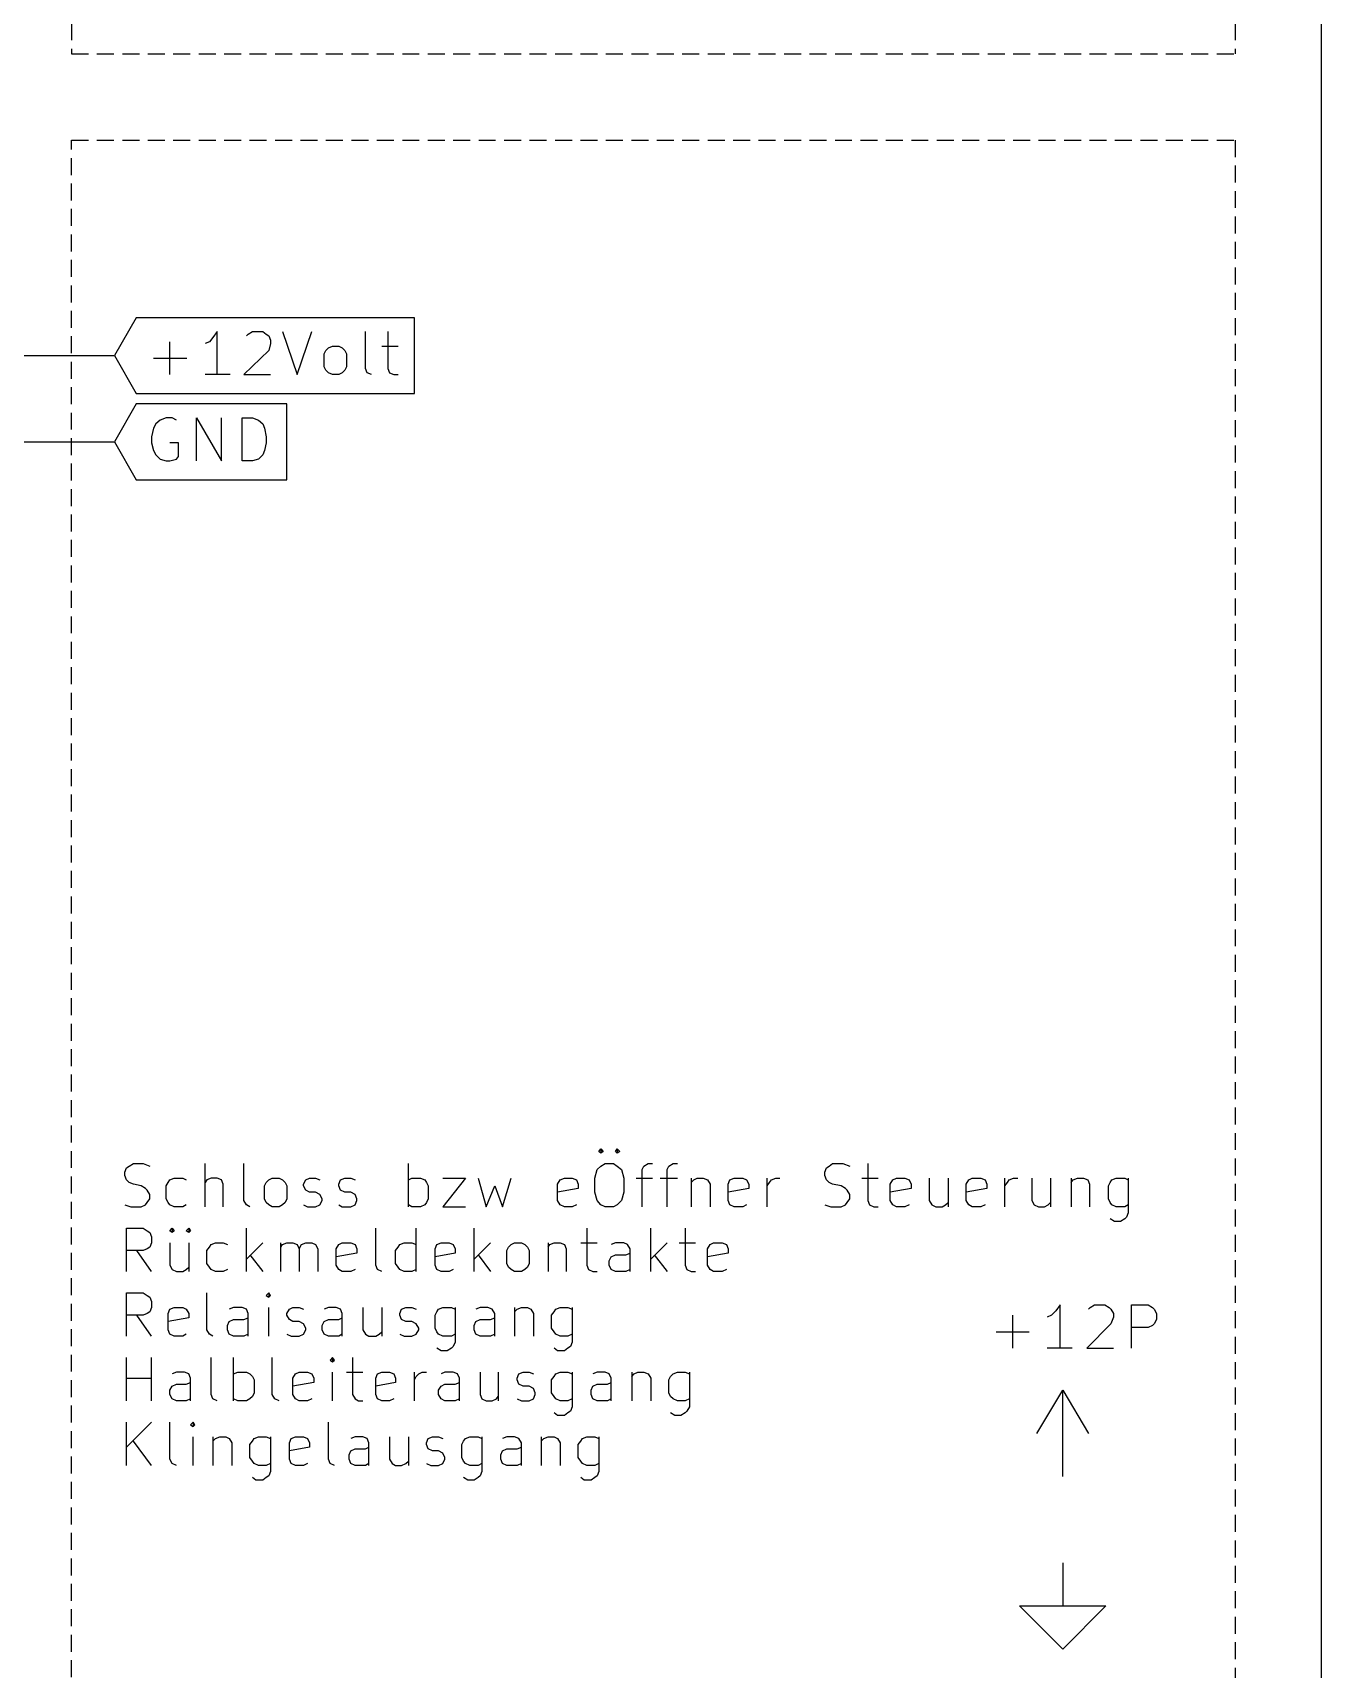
# Model space of a CAD drawing. Extents: x 10 to 287, y -200 to -10.
# Drawn here: x 54.74 to 92.71, y -153 to -104.79 of the extents above; entities that cross this region are included whole.
import ezdxf

# ---------------------------------------------------------------- set-up
doc = ezdxf.new("R2010")
doc.units = 0
doc.header["$MEASUREMENT"] = 0
doc.linetypes.add('DASHED', pattern=[0.75, 0.5, -0.25])
for name, color, linetype in [('BLUE3', 171, 'CONTINUOUS'), ('CYAN2', 4, 'CONTINUOUS'), ('GREEN2', 3, 'CONTINUOUS'), ('RED2', 1, 'CONTINUOUS')]:
    doc.layers.add(name, color=color, linetype=linetype)

msp = doc.modelspace()

# ---------------------------------------------------------------- linework, layer by layer
at = {"layer": 'BLUE3', "linetype": 'CONTINUOUS'}
for p, q in [((92.71, -25.4), (92.71, -193.04)), ((71.4248, -137.744), (71.4756, -137.668)), ((71.4756, -137.795), (71.4248, -137.744)), ((71.4756, -137.668), (71.5518, -137.744)), ((71.4756, -137.668), (71.4756, -137.795)), ((71.5518, -137.744), (71.4756, -137.795)), ((71.9074, -137.744), (71.9582, -137.668)), ((71.9582, -137.795), (71.9074, -137.744)), ((71.9582, -137.668), (72.0344, -137.744)), ((71.9582, -137.668), (71.9582, -137.795)), ((72.0344, -137.744), (71.9582, -137.795)), ((57.4548, -138.354), (57.5056, -138.227)), ((57.4548, -138.455), (57.4548, -138.354)), ((57.5056, -138.227), (57.5818, -138.176)), ((57.5818, -138.176), (57.7088, -138.1)), ((57.7088, -138.1), (57.9882, -138.1)), ((57.9882, -138.1), (58.1914, -138.176)), ((59.817, -139.37), (59.817, -138.1)), ((60.96, -139.192), (60.96, -138.1)), ((65.8114, -139.37), (65.8114, -138.1)), ((71.2978, -138.532), (71.374, -138.278)), ((71.374, -138.278), (71.4756, -138.176)), ((71.4756, -138.176), (71.6026, -138.1)), ((71.6026, -138.1), (71.8566, -138.1)), ((71.8566, -138.1), (71.9582, -138.176)), ((71.9582, -138.176), (72.0852, -138.278)), ((72.0852, -138.278), (72.1614, -138.532)), ((72.6948, -138.278), (72.7456, -138.176)), ((72.6948, -139.37), (72.6948, -138.278)), ((72.7456, -138.176), (72.8726, -138.1)), ((72.8726, -138.1), (72.9996, -138.1)), ((73.4314, -138.278), (73.4822, -138.176)), ((73.4314, -139.37), (73.4314, -138.278)), ((73.4822, -138.176), (73.6092, -138.1)), ((73.6092, -138.1), (73.7362, -138.1)), ((78.0796, -138.354), (78.1304, -138.227)), ((78.0796, -138.455), (78.0796, -138.354)), ((78.1304, -138.227), (78.2066, -138.176)), ((78.2066, -138.176), (78.3082, -138.1)), ((78.3082, -138.1), (78.613, -138.1)), ((78.613, -138.1), (78.8162, -138.176)), ((79.3496, -138.1), (79.3496, -139.192)), ((57.5056, -138.582), (57.4548, -138.455)), ((57.5818, -138.659), (57.5056, -138.582)), ((57.7088, -138.709), (57.5818, -138.659)), ((57.9374, -138.76), (57.7088, -138.709)), ((58.0644, -138.836), (57.9374, -138.76)), ((58.1152, -138.887), (58.0644, -138.836)), ((58.674, -138.76), (58.7248, -138.659)), ((58.674, -139.141), (58.674, -138.76)), ((58.7248, -138.659), (58.7756, -138.582)), ((58.7756, -138.582), (58.9026, -138.532)), ((58.9026, -138.532), (59.1566, -138.532)), ((59.1566, -138.532), (59.2582, -138.582)), ((59.8678, -138.582), (59.817, -138.659)), ((59.9948, -138.532), (59.8678, -138.582)), ((60.1726, -138.532), (59.9948, -138.532)), ((60.2996, -138.582), (60.1726, -138.532)), ((60.3504, -138.709), (60.2996, -138.582)), ((60.3504, -139.37), (60.3504, -138.709)), ((61.5696, -138.76), (61.6204, -138.659)), ((61.5696, -139.141), (61.5696, -138.76)), ((61.6204, -138.659), (61.6966, -138.582)), ((61.6966, -138.582), (61.7982, -138.532)), ((61.7982, -138.532), (62.0014, -138.532)), ((62.0014, -138.532), (62.103, -138.582)), ((62.103, -138.582), (62.1792, -138.659)), ((62.1792, -138.659), (62.23, -138.76)), ((62.23, -138.76), (62.23, -139.141)), ((62.7126, -138.709), (62.7888, -138.582)), ((62.7126, -138.76), (62.7126, -138.709)), ((62.7888, -138.887), (62.7126, -138.76)), ((62.7888, -138.582), (62.8904, -138.532)), ((62.8904, -138.532), (63.0682, -138.532)), ((63.0682, -138.532), (63.1952, -138.582)), ((63.754, -138.709), (63.8048, -138.582)), ((63.754, -138.76), (63.754, -138.709)), ((63.8048, -138.887), (63.754, -138.76)), ((63.8048, -138.582), (63.9318, -138.532)), ((63.9318, -138.532), (64.1096, -138.532)), ((64.1096, -138.532), (64.2366, -138.582)), ((65.8114, -138.582), (65.913, -138.532)), ((65.913, -138.532), (66.167, -138.532)), ((66.167, -138.532), (66.294, -138.582)), ((66.294, -138.582), (66.3448, -138.659)), ((66.3448, -138.659), (66.3956, -138.76)), ((66.3956, -138.76), (66.3956, -139.141)), ((66.8274, -138.532), (67.4878, -138.532)), ((67.4878, -138.532), (66.8274, -139.37)), ((67.8688, -138.532), (68.0974, -139.37)), ((68.0974, -139.37), (68.3514, -138.76)), ((68.3514, -138.76), (68.58, -139.37)), ((68.58, -139.37), (68.834, -138.532)), ((70.2056, -138.709), (70.2818, -138.582)), ((70.2056, -139.192), (70.2056, -138.709)), ((70.8152, -138.836), (70.2056, -138.938)), ((70.2818, -138.582), (70.4088, -138.532)), ((70.4088, -138.532), (70.6374, -138.532)), ((70.6374, -138.532), (70.7644, -138.582)), ((70.7644, -138.582), (70.8152, -138.709)), ((70.8152, -138.709), (70.8152, -138.836)), ((71.2978, -138.938), (71.2978, -138.532)), ((72.1614, -138.532), (72.1614, -138.938)), ((72.517, -138.532), (72.9996, -138.532)), ((73.2282, -138.532), (73.7362, -138.532)), ((74.1426, -138.532), (74.1426, -139.37)), ((74.1426, -138.659), (74.2188, -138.582)), ((74.2188, -138.582), (74.3204, -138.532)), ((74.3204, -138.532), (74.4982, -138.532)), ((74.4982, -138.532), (74.6252, -138.582)), ((74.6252, -138.582), (74.7014, -138.709)), ((74.7014, -138.709), (74.7014, -139.37)), ((75.2348, -138.709), (75.2856, -138.582)), ((75.2348, -139.192), (75.2348, -138.709)), ((75.8444, -138.836), (75.2348, -138.938)), ((75.2856, -138.582), (75.4126, -138.532)), ((75.4126, -138.532), (75.6666, -138.532)), ((75.6666, -138.532), (75.7682, -138.582)), ((75.7682, -138.582), (75.8444, -138.709)), ((75.8444, -138.709), (75.8444, -138.836)), ((76.3778, -139.37), (76.3778, -138.532)), ((76.3778, -138.76), (76.454, -138.659)), ((76.454, -138.659), (76.5048, -138.582)), ((76.5048, -138.582), (76.6318, -138.532)), ((76.6318, -138.532), (76.7588, -138.532)), ((78.1304, -138.582), (78.0796, -138.455)), ((78.2066, -138.659), (78.1304, -138.582)), ((78.3082, -138.709), (78.2066, -138.659)), ((78.5622, -138.76), (78.3082, -138.709)), ((78.6892, -138.836), (78.5622, -138.76)), ((78.74, -138.887), (78.6892, -138.836)), ((79.1718, -138.532), (79.6544, -138.532)), ((80.01, -138.709), (80.0862, -138.582)), ((80.01, -139.192), (80.01, -138.709)), ((80.6196, -138.836), (80.01, -138.938)), ((80.0862, -138.582), (80.1878, -138.532)), ((80.1878, -138.532), (80.4418, -138.532)), ((80.4418, -138.532), (80.5688, -138.582)), ((80.5688, -138.582), (80.6196, -138.709)), ((80.6196, -138.709), (80.6196, -138.836)), ((81.153, -138.532), (81.153, -139.192)), ((81.7118, -138.532), (81.7118, -139.37)), ((82.2452, -138.709), (82.3214, -138.582)), ((82.2452, -139.192), (82.2452, -138.709)), ((82.8548, -138.836), (82.2452, -138.938)), ((82.3214, -138.582), (82.423, -138.532)), ((82.423, -138.532), (82.677, -138.532)), ((82.677, -138.532), (82.804, -138.582)), ((82.804, -138.582), (82.8548, -138.709)), ((82.8548, -138.709), (82.8548, -138.836)), ((83.3882, -139.37), (83.3882, -138.532)), ((83.3882, -138.76), (83.4644, -138.659)), ((83.4644, -138.659), (83.5152, -138.582)), ((83.5152, -138.582), (83.6422, -138.532)), ((83.6422, -138.532), (83.7692, -138.532)), ((84.1756, -138.532), (84.1756, -139.192)), ((84.7344, -138.532), (84.7344, -139.37)), ((85.344, -138.532), (85.344, -139.37)), ((85.344, -138.659), (85.3948, -138.582)), ((85.3948, -138.582), (85.5218, -138.532)), ((85.5218, -138.532), (85.6996, -138.532)), ((85.6996, -138.532), (85.8266, -138.582)), ((85.8266, -138.582), (85.8774, -138.709)), ((85.8774, -138.709), (85.8774, -139.37)), ((86.4362, -138.76), (86.487, -138.659)), ((86.4362, -139.141), (86.4362, -138.76)), ((86.487, -138.659), (86.5378, -138.582)), ((86.5378, -138.582), (86.6648, -138.532)), ((86.6648, -138.532), (86.9188, -138.532)), ((86.9188, -138.532), (87.0204, -138.582)), ((87.0204, -138.532), (87.0204, -139.548)), ((57.4548, -139.319), (57.6326, -139.37)), ((57.9374, -139.37), (58.0644, -139.319)), ((58.0644, -139.319), (58.1152, -139.243)), ((58.1914, -139.014), (58.1152, -138.887)), ((58.1152, -139.243), (58.1914, -139.141)), ((58.1914, -139.141), (58.1914, -139.014)), ((58.7248, -139.243), (58.674, -139.141)), ((58.7756, -139.319), (58.7248, -139.243)), ((58.9026, -139.37), (58.7756, -139.319)), ((59.2582, -139.319), (59.1566, -139.37)), ((61.0362, -139.319), (60.96, -139.192)), ((61.1378, -139.37), (61.0362, -139.319)), ((61.6204, -139.243), (61.5696, -139.141)), ((61.6966, -139.319), (61.6204, -139.243)), ((61.7982, -139.37), (61.6966, -139.319)), ((62.103, -139.319), (62.0014, -139.37)), ((62.1792, -139.243), (62.103, -139.319)), ((62.23, -139.141), (62.1792, -139.243)), ((62.7126, -139.319), (62.8396, -139.37)), ((62.8904, -138.938), (62.7888, -138.887)), ((63.0682, -138.938), (62.8904, -138.938)), ((63.1952, -139.014), (63.0682, -138.938)), ((63.0682, -139.37), (63.1952, -139.319)), ((63.2714, -139.141), (63.1952, -139.014)), ((63.1952, -139.319), (63.2714, -139.192)), ((63.2714, -139.192), (63.2714, -139.141)), ((63.754, -139.319), (63.8556, -139.37)), ((63.9318, -138.938), (63.8048, -138.887)), ((64.1096, -138.938), (63.9318, -138.938)), ((64.2366, -139.014), (64.1096, -138.938)), ((64.1096, -139.37), (64.2366, -139.319)), ((64.2874, -139.141), (64.2366, -139.014)), ((64.2366, -139.319), (64.2874, -139.192)), ((64.2874, -139.192), (64.2874, -139.141)), ((65.913, -139.37), (65.8114, -139.319)), ((66.294, -139.319), (66.167, -139.37)), ((66.3448, -139.243), (66.294, -139.319)), ((66.3956, -139.141), (66.3448, -139.243)), ((70.2818, -139.319), (70.2056, -139.192)), ((70.4088, -139.37), (70.2818, -139.319)), ((70.7644, -139.319), (70.6374, -139.37)), ((71.374, -139.192), (71.2978, -138.938)), ((71.4756, -139.319), (71.374, -139.192)), ((71.6026, -139.37), (71.4756, -139.319)), ((71.9582, -139.319), (71.8566, -139.37)), ((72.0852, -139.192), (71.9582, -139.319)), ((72.1614, -138.938), (72.0852, -139.192)), ((75.2856, -139.319), (75.2348, -139.192)), ((75.4126, -139.37), (75.2856, -139.319)), ((75.7682, -139.319), (75.6666, -139.37)), ((78.0796, -139.319), (78.2574, -139.37)), ((78.5622, -139.37), (78.6892, -139.319)), ((78.6892, -139.319), (78.74, -139.243)), ((78.8162, -139.014), (78.74, -138.887)), ((78.74, -139.243), (78.8162, -139.141)), ((78.8162, -139.141), (78.8162, -139.014)), ((79.3496, -139.192), (79.4004, -139.319)), ((79.4004, -139.319), (79.5274, -139.37)), ((80.0862, -139.319), (80.01, -139.192)), ((80.1878, -139.37), (80.0862, -139.319)), ((80.5688, -139.319), (80.4418, -139.37)), ((81.153, -139.192), (81.2292, -139.319)), ((81.2292, -139.319), (81.3562, -139.37)), ((81.534, -139.37), (81.6356, -139.319)), ((81.6356, -139.319), (81.7118, -139.243)), ((82.3214, -139.319), (82.2452, -139.192)), ((82.423, -139.37), (82.3214, -139.319)), ((82.804, -139.319), (82.677, -139.37)), ((84.1756, -139.192), (84.2518, -139.319)), ((84.2518, -139.319), (84.3788, -139.37)), ((84.5566, -139.37), (84.6582, -139.319)), ((84.6582, -139.319), (84.7344, -139.243)), ((86.487, -139.243), (86.4362, -139.141)), ((86.5378, -139.319), (86.487, -139.243)), ((86.6648, -139.37), (86.5378, -139.319)), ((87.0204, -139.319), (86.9188, -139.37)), ((57.6326, -139.37), (57.9374, -139.37)), ((59.1566, -139.37), (58.9026, -139.37)), ((62.0014, -139.37), (61.7982, -139.37)), ((62.8396, -139.37), (63.0682, -139.37)), ((63.8556, -139.37), (64.1096, -139.37)), ((66.167, -139.37), (65.913, -139.37)), ((66.8274, -139.37), (67.4878, -139.37)), ((70.6374, -139.37), (70.4088, -139.37)), ((71.8566, -139.37), (71.6026, -139.37)), ((75.6666, -139.37), (75.4126, -139.37)), ((78.2574, -139.37), (78.5622, -139.37)), ((79.5274, -139.37), (79.6544, -139.37)), ((80.4418, -139.37), (80.1878, -139.37)), ((81.3562, -139.37), (81.534, -139.37)), ((82.677, -139.37), (82.423, -139.37)), ((84.3788, -139.37), (84.5566, -139.37)), ((86.614, -139.802), (86.487, -139.725)), ((86.7918, -139.802), (86.614, -139.802)), ((86.9188, -139.37), (86.6648, -139.37)), ((86.9188, -139.725), (86.7918, -139.802)), ((86.9696, -139.675), (86.9188, -139.725)), ((87.0204, -139.548), (86.9696, -139.675)), ((57.5056, -141.275), (57.5056, -140.005)), ((57.5056, -140.005), (57.9882, -140.005)), ((57.9882, -140.005), (58.1152, -140.081)), ((58.1152, -140.081), (58.1914, -140.132)), ((58.1914, -140.132), (58.2422, -140.259)), ((58.2422, -140.259), (58.2422, -140.437)), ((58.7756, -140.081), (58.8518, -140.005)), ((58.8518, -140.132), (58.7756, -140.081)), ((58.8518, -140.005), (58.9026, -140.081)), ((58.8518, -140.005), (58.8518, -140.132)), ((58.9026, -140.081), (58.8518, -140.132)), ((59.2582, -140.081), (59.3344, -140.005)), ((59.3344, -140.132), (59.2582, -140.081)), ((59.3344, -140.005), (59.3852, -140.081)), ((59.3344, -140.005), (59.3344, -140.132)), ((59.3852, -140.081), (59.3344, -140.132)), ((61.0362, -141.275), (61.0362, -140.005)), ((64.8462, -141.097), (64.8462, -140.005)), ((66.04, -141.275), (66.04, -140.005)), ((67.7418, -141.275), (67.7418, -140.005)), ((71.0692, -140.005), (71.0692, -141.097)), ((72.9488, -141.275), (72.9488, -140.005)), ((73.9648, -140.005), (73.9648, -141.097)), ((57.9882, -140.665), (57.5056, -140.665)), ((58.2422, -141.275), (57.8104, -140.665)), ((58.1152, -140.614), (57.9882, -140.665)), ((58.1914, -140.564), (58.1152, -140.614)), ((58.2422, -140.437), (58.1914, -140.564)), ((58.7756, -140.437), (58.7756, -141.097)), ((59.3344, -140.437), (59.3344, -141.275)), ((59.8678, -140.665), (59.944, -140.564)), ((59.8678, -141.046), (59.8678, -140.665)), ((59.944, -140.564), (59.9948, -140.487)), ((59.9948, -140.487), (60.1218, -140.437)), ((60.1218, -140.437), (60.3504, -140.437)), ((60.3504, -140.437), (60.4774, -140.487)), ((61.5188, -140.437), (61.0362, -140.919)), ((62.0522, -141.275), (62.0522, -140.437)), ((62.0522, -140.564), (62.103, -140.487)), ((62.103, -140.487), (62.23, -140.437)), ((62.23, -140.437), (62.4078, -140.437)), ((62.4078, -140.437), (62.5348, -140.487)), ((62.5348, -140.487), (62.5856, -140.614)), ((62.5856, -140.614), (62.6618, -140.487)), ((62.5856, -140.614), (62.5856, -141.275)), ((62.6618, -140.487), (62.7888, -140.437)), ((62.7888, -140.437), (62.9666, -140.437)), ((62.9666, -140.437), (63.0682, -140.487)), ((63.0682, -140.487), (63.1444, -140.614)), ((63.1444, -140.614), (63.1444, -141.275)), ((63.6778, -140.614), (63.754, -140.487)), ((63.6778, -141.097), (63.6778, -140.614)), ((64.2874, -140.741), (63.6778, -140.843)), ((63.754, -140.487), (63.8556, -140.437)), ((63.8556, -140.437), (64.1096, -140.437)), ((64.1096, -140.437), (64.2366, -140.487)), ((64.2366, -140.487), (64.2874, -140.614)), ((64.2874, -140.614), (64.2874, -140.741)), ((65.4304, -140.665), (65.5066, -140.564)), ((65.4304, -141.046), (65.4304, -140.665)), ((65.5066, -140.564), (65.5574, -140.487)), ((65.5574, -140.487), (65.6844, -140.437)), ((65.6844, -140.437), (65.913, -140.437)), ((65.913, -140.437), (66.04, -140.487)), ((66.5988, -140.614), (66.6496, -140.487)), ((66.5988, -141.097), (66.5988, -140.614)), ((67.183, -140.741), (66.5988, -140.843)), ((66.6496, -140.487), (66.7766, -140.437)), ((66.7766, -140.437), (67.0052, -140.437)), ((67.0052, -140.437), (67.1322, -140.487)), ((67.1322, -140.487), (67.183, -140.614)), ((67.183, -140.614), (67.183, -140.741)), ((68.2244, -140.437), (67.7418, -140.919)), ((68.707, -140.665), (68.7578, -140.564)), ((68.707, -141.046), (68.707, -140.665)), ((68.7578, -140.564), (68.834, -140.487)), ((68.834, -140.487), (68.9356, -140.437)), ((68.9356, -140.437), (69.1388, -140.437)), ((69.1388, -140.437), (69.2404, -140.487)), ((69.2404, -140.487), (69.3166, -140.564)), ((69.3166, -140.564), (69.3674, -140.665)), ((69.3674, -140.665), (69.3674, -141.046)), ((69.9262, -140.437), (69.9262, -141.275)), ((69.9262, -140.564), (69.977, -140.487)), ((69.977, -140.487), (70.104, -140.437)), ((70.104, -140.437), (70.2818, -140.437)), ((70.2818, -140.437), (70.4088, -140.487)), ((70.4088, -140.487), (70.4596, -140.614)), ((70.4596, -140.614), (70.4596, -141.275)), ((70.8914, -140.437), (71.374, -140.437)), ((71.9074, -140.437), (71.7804, -140.487)), ((72.1614, -140.437), (71.9074, -140.437)), ((72.263, -140.487), (72.1614, -140.437)), ((72.2122, -140.792), (72.3392, -140.741)), ((72.3392, -140.614), (72.263, -140.487)), ((72.3392, -141.275), (72.3392, -140.614)), ((73.4314, -140.437), (72.9488, -140.919)), ((73.787, -140.437), (74.2696, -140.437)), ((74.6252, -140.614), (74.7014, -140.487)), ((74.6252, -141.097), (74.6252, -140.614)), ((75.2348, -140.741), (74.6252, -140.843)), ((74.7014, -140.487), (74.803, -140.437)), ((74.803, -140.437), (75.057, -140.437)), ((75.057, -140.437), (75.184, -140.487)), ((75.184, -140.487), (75.2348, -140.614)), ((75.2348, -140.614), (75.2348, -140.741)), ((58.7756, -141.097), (58.8518, -141.224)), ((58.8518, -141.224), (58.9788, -141.275)), ((59.1566, -141.275), (59.2582, -141.224)), ((59.2582, -141.224), (59.3344, -141.148)), ((59.944, -141.148), (59.8678, -141.046)), ((59.9948, -141.224), (59.944, -141.148)), ((60.1218, -141.275), (59.9948, -141.224)), ((60.4774, -141.224), (60.3504, -141.275)), ((61.1378, -140.792), (61.5188, -141.275)), ((63.754, -141.224), (63.6778, -141.097)), ((63.8556, -141.275), (63.754, -141.224)), ((64.2366, -141.224), (64.1096, -141.275)), ((64.897, -141.224), (64.8462, -141.097)), ((65.024, -141.275), (64.897, -141.224)), ((65.5066, -141.148), (65.4304, -141.046)), ((65.5574, -141.224), (65.5066, -141.148)), ((65.6844, -141.275), (65.5574, -141.224)), ((66.04, -141.224), (65.913, -141.275)), ((66.6496, -141.224), (66.5988, -141.097)), ((66.7766, -141.275), (66.6496, -141.224)), ((67.1322, -141.224), (67.0052, -141.275)), ((67.8688, -140.792), (68.2244, -141.275)), ((68.7578, -141.148), (68.707, -141.046)), ((68.834, -141.224), (68.7578, -141.148)), ((68.9356, -141.275), (68.834, -141.224)), ((69.2404, -141.224), (69.1388, -141.275)), ((69.3166, -141.148), (69.2404, -141.224)), ((69.3674, -141.046), (69.3166, -141.148)), ((71.0692, -141.097), (71.12, -141.224)), ((71.12, -141.224), (71.247, -141.275)), ((71.7296, -140.97), (71.7804, -140.843)), ((71.7296, -141.097), (71.7296, -140.97)), ((71.7804, -141.224), (71.7296, -141.097)), ((71.7804, -140.843), (71.9074, -140.792)), ((71.9074, -141.275), (71.7804, -141.224)), ((71.9074, -140.792), (72.2122, -140.792)), ((72.3392, -141.224), (72.2122, -141.275)), ((73.0504, -140.792), (73.4314, -141.275)), ((73.9648, -141.097), (74.0156, -141.224)), ((74.0156, -141.224), (74.1426, -141.275)), ((74.7014, -141.224), (74.6252, -141.097)), ((74.803, -141.275), (74.7014, -141.224)), ((75.184, -141.224), (75.057, -141.275)), ((58.9788, -141.275), (59.1566, -141.275)), ((60.3504, -141.275), (60.1218, -141.275)), ((64.1096, -141.275), (63.8556, -141.275)), ((65.913, -141.275), (65.6844, -141.275)), ((67.0052, -141.275), (66.7766, -141.275)), ((69.1388, -141.275), (68.9356, -141.275)), ((71.247, -141.275), (71.374, -141.275)), ((72.2122, -141.275), (71.9074, -141.275)), ((74.1426, -141.275), (74.2696, -141.275)), ((75.057, -141.275), (74.803, -141.275)), ((57.5056, -143.18), (57.5056, -141.91)), ((57.5056, -141.91), (57.9882, -141.91)), ((57.9882, -141.91), (58.1152, -141.986)), ((58.1152, -141.986), (58.1914, -142.037)), ((58.1914, -142.037), (58.2422, -142.164)), ((58.2422, -142.164), (58.2422, -142.342)), ((59.8678, -143.002), (59.8678, -141.91)), ((61.6966, -141.91), (61.6204, -141.986)), ((61.6204, -141.986), (61.6966, -142.037)), ((61.7474, -141.986), (61.6966, -141.91)), ((61.6966, -141.91), (61.6966, -142.037)), ((61.6966, -142.037), (61.7474, -141.986)), ((57.9882, -142.57), (57.5056, -142.57)), ((58.2422, -143.18), (57.8104, -142.57)), ((58.1152, -142.519), (57.9882, -142.57)), ((58.1914, -142.469), (58.1152, -142.519)), ((58.2422, -142.342), (58.1914, -142.469)), ((58.7248, -142.519), (58.7756, -142.392)), ((58.7248, -143.002), (58.7248, -142.519)), ((59.3344, -142.646), (58.7248, -142.748)), ((58.7756, -142.392), (58.9026, -142.342)), ((58.9026, -142.342), (59.1566, -142.342)), ((59.1566, -142.342), (59.2582, -142.392)), ((59.2582, -142.392), (59.3344, -142.519)), ((59.3344, -142.519), (59.3344, -142.646)), ((60.6552, -142.342), (60.5282, -142.392)), ((60.5282, -142.748), (60.6552, -142.697)), ((60.9092, -142.342), (60.6552, -142.342)), ((60.6552, -142.697), (60.96, -142.697)), ((61.0362, -142.392), (60.9092, -142.342)), ((60.96, -142.697), (61.087, -142.646)), ((61.087, -142.519), (61.0362, -142.392)), ((61.087, -143.18), (61.087, -142.519)), ((61.6966, -143.18), (61.6966, -142.342)), ((62.23, -142.519), (62.3062, -142.392)), ((62.23, -142.57), (62.23, -142.519)), ((62.3062, -142.697), (62.23, -142.57)), ((62.3062, -142.392), (62.4078, -142.342)), ((62.4078, -142.748), (62.3062, -142.697)), ((62.4078, -142.342), (62.5856, -142.342)), ((62.5856, -142.342), (62.7126, -142.392)), ((63.4492, -142.342), (63.3222, -142.392)), ((63.3222, -142.748), (63.4492, -142.697)), ((63.6778, -142.342), (63.4492, -142.342)), ((63.4492, -142.697), (63.754, -142.697)), ((63.8048, -142.392), (63.6778, -142.342)), ((63.754, -142.697), (63.8556, -142.646)), ((63.8556, -142.519), (63.8048, -142.392)), ((63.8556, -143.18), (63.8556, -142.519)), ((64.4652, -142.342), (64.4652, -143.002)), ((65.024, -142.342), (65.024, -143.18)), ((65.5574, -142.519), (65.6082, -142.392)), ((65.5574, -142.57), (65.5574, -142.519)), ((65.6082, -142.697), (65.5574, -142.57)), ((65.6082, -142.392), (65.7352, -142.342)), ((65.7352, -142.748), (65.6082, -142.697)), ((65.7352, -142.342), (65.913, -142.342)), ((65.913, -142.342), (66.04, -142.392)), ((66.5988, -142.57), (66.6496, -142.469)), ((66.5988, -142.951), (66.5988, -142.57)), ((66.6496, -142.469), (66.7004, -142.392)), ((66.7004, -142.392), (66.8274, -142.342)), ((66.8274, -142.342), (67.0814, -142.342)), ((67.0814, -142.342), (67.183, -142.392)), ((67.183, -142.342), (67.183, -143.358)), ((67.9196, -142.342), (67.7926, -142.392)), ((67.7926, -142.748), (67.9196, -142.697)), ((68.1482, -142.342), (67.9196, -142.342)), ((67.9196, -142.697), (68.2244, -142.697)), ((68.2752, -142.392), (68.1482, -142.342)), ((68.2244, -142.697), (68.3514, -142.646)), ((68.3514, -142.519), (68.2752, -142.392)), ((68.3514, -143.18), (68.3514, -142.519)), ((68.9356, -142.342), (68.9356, -143.18)), ((68.9356, -142.469), (69.0118, -142.392)), ((69.0118, -142.392), (69.1388, -142.342)), ((69.1388, -142.342), (69.3166, -142.342)), ((69.3166, -142.342), (69.4182, -142.392)), ((69.4182, -142.392), (69.4944, -142.519)), ((69.4944, -142.519), (69.4944, -143.18)), ((70.0278, -142.57), (70.104, -142.469)), ((70.0278, -142.951), (70.0278, -142.57)), ((70.104, -142.469), (70.1548, -142.392)), ((70.1548, -142.392), (70.2818, -142.342)), ((70.2818, -142.342), (70.5104, -142.342)), ((70.5104, -142.342), (70.6374, -142.392)), ((70.6374, -142.342), (70.6374, -143.358)), ((58.7756, -143.129), (58.7248, -143.002)), ((58.9026, -143.18), (58.7756, -143.129)), ((59.1566, -143.18), (58.9026, -143.18)), ((59.2582, -143.129), (59.1566, -143.18)), ((59.944, -143.129), (59.8678, -143.002)), ((60.0456, -143.18), (59.944, -143.129)), ((60.4774, -142.875), (60.5282, -142.748)), ((60.4774, -143.002), (60.4774, -142.875)), ((60.5282, -143.129), (60.4774, -143.002)), ((60.6552, -143.18), (60.5282, -143.129)), ((60.96, -143.18), (60.6552, -143.18)), ((61.087, -143.129), (60.96, -143.18)), ((62.23, -143.129), (62.357, -143.18)), ((62.357, -143.18), (62.5856, -143.18)), ((62.5856, -142.748), (62.4078, -142.748)), ((62.7126, -142.824), (62.5856, -142.748)), ((62.5856, -143.18), (62.7126, -143.129)), ((62.7888, -142.951), (62.7126, -142.824)), ((62.7126, -143.129), (62.7888, -143.002)), ((62.7888, -143.002), (62.7888, -142.951)), ((63.2714, -142.875), (63.3222, -142.748)), ((63.2714, -143.002), (63.2714, -142.875)), ((63.3222, -143.129), (63.2714, -143.002)), ((63.4492, -143.18), (63.3222, -143.129)), ((63.754, -143.18), (63.4492, -143.18)), ((63.8556, -143.129), (63.754, -143.18)), ((64.4652, -143.002), (64.5414, -143.129)), ((64.5414, -143.129), (64.643, -143.18)), ((64.643, -143.18), (64.8462, -143.18)), ((64.8462, -143.18), (64.9478, -143.129)), ((64.9478, -143.129), (65.024, -143.053)), ((65.5574, -143.129), (65.6844, -143.18)), ((65.6844, -143.18), (65.913, -143.18)), ((65.913, -142.748), (65.7352, -142.748)), ((66.04, -142.824), (65.913, -142.748)), ((65.913, -143.18), (66.04, -143.129)), ((66.1162, -142.951), (66.04, -142.824)), ((66.04, -143.129), (66.1162, -143.002)), ((66.1162, -143.002), (66.1162, -142.951)), ((66.6496, -143.053), (66.5988, -142.951)), ((66.7004, -143.129), (66.6496, -143.053)), ((66.8274, -143.18), (66.7004, -143.129)), ((67.0814, -143.18), (66.8274, -143.18)), ((67.183, -143.129), (67.0814, -143.18)), ((67.7418, -142.875), (67.7926, -142.748)), ((67.7418, -143.002), (67.7418, -142.875)), ((67.7926, -143.129), (67.7418, -143.002)), ((67.9196, -143.18), (67.7926, -143.129)), ((68.2244, -143.18), (67.9196, -143.18)), ((68.3514, -143.129), (68.2244, -143.18)), ((70.104, -143.053), (70.0278, -142.951)), ((70.1548, -143.129), (70.104, -143.053)), ((70.2818, -143.18), (70.1548, -143.129)), ((70.5104, -143.18), (70.2818, -143.18)), ((70.6374, -143.129), (70.5104, -143.18)), ((66.7766, -143.612), (66.6496, -143.535)), ((66.9544, -143.612), (66.7766, -143.612)), ((67.0814, -143.535), (66.9544, -143.612)), ((67.1322, -143.485), (67.0814, -143.535)), ((67.183, -143.358), (67.1322, -143.485)), ((70.2056, -143.612), (70.104, -143.535)), ((70.4088, -143.612), (70.2056, -143.612)), ((70.5104, -143.535), (70.4088, -143.612)), ((70.5866, -143.485), (70.5104, -143.535)), ((70.6374, -143.358), (70.5866, -143.485)), ((57.5056, -145.085), (57.5056, -143.815)), ((58.2422, -145.085), (58.2422, -143.815)), ((59.9948, -144.907), (59.9948, -143.815)), ((60.6552, -145.085), (60.6552, -143.815)), ((61.7982, -144.907), (61.7982, -143.815)), ((63.5762, -143.815), (63.5, -143.891)), ((63.5, -143.891), (63.5762, -143.942)), ((63.627, -143.891), (63.5762, -143.815)), ((63.5762, -143.815), (63.5762, -143.942)), ((63.5762, -143.942), (63.627, -143.891)), ((64.1604, -143.815), (64.1604, -144.907)), ((57.5056, -144.424), (58.2422, -144.424)), ((58.9788, -144.247), (58.8518, -144.297)), ((58.8518, -144.653), (58.9788, -144.602)), ((59.2074, -144.247), (58.9788, -144.247)), ((58.9788, -144.602), (59.2582, -144.602)), ((59.3344, -144.297), (59.2074, -144.247)), ((59.2582, -144.602), (59.3852, -144.551)), ((59.3852, -144.424), (59.3344, -144.297)), ((59.3852, -145.085), (59.3852, -144.424)), ((60.6552, -144.297), (60.7822, -144.247)), ((60.7822, -144.247), (61.0362, -144.247)), ((61.0362, -144.247), (61.1378, -144.297)), ((61.1378, -144.297), (61.214, -144.374)), ((61.214, -144.374), (61.2648, -144.475)), ((61.2648, -144.475), (61.2648, -144.856)), ((62.4078, -144.424), (62.484, -144.297)), ((62.4078, -144.907), (62.4078, -144.424)), ((63.0174, -144.551), (62.4078, -144.653)), ((62.484, -144.297), (62.5856, -144.247)), ((62.5856, -144.247), (62.8396, -144.247)), ((62.8396, -144.247), (62.9666, -144.297)), ((62.9666, -144.297), (63.0174, -144.424)), ((63.0174, -144.424), (63.0174, -144.551)), ((63.5762, -145.085), (63.5762, -144.247)), ((63.9826, -144.247), (64.4652, -144.247)), ((64.8462, -144.424), (64.897, -144.297)), ((64.8462, -144.907), (64.8462, -144.424)), ((65.4304, -144.551), (64.8462, -144.653)), ((64.897, -144.297), (65.024, -144.247)), ((65.024, -144.247), (65.2526, -144.247)), ((65.2526, -144.247), (65.3796, -144.297)), ((65.3796, -144.297), (65.4304, -144.424)), ((65.4304, -144.424), (65.4304, -144.551)), ((65.9892, -145.085), (65.9892, -144.247)), ((65.9892, -144.475), (66.04, -144.374)), ((66.04, -144.374), (66.1162, -144.297)), ((66.1162, -144.297), (66.2178, -144.247)), ((66.2178, -144.247), (66.3448, -144.247)), ((66.8782, -144.247), (66.7766, -144.297)), ((66.7766, -144.653), (66.8782, -144.602)), ((67.1322, -144.247), (66.8782, -144.247)), ((66.8782, -144.602), (67.183, -144.602)), ((67.2592, -144.297), (67.1322, -144.247)), ((67.183, -144.602), (67.31, -144.551)), ((67.31, -144.424), (67.2592, -144.297)), ((67.31, -145.085), (67.31, -144.424)), ((67.9196, -144.247), (67.9196, -144.907)), ((68.453, -144.247), (68.453, -145.085)), ((69.0118, -144.424), (69.0626, -144.297)), ((69.0118, -144.475), (69.0118, -144.424)), ((69.0626, -144.602), (69.0118, -144.475)), ((69.0626, -144.297), (69.1896, -144.247)), ((69.1896, -144.653), (69.0626, -144.602)), ((69.1896, -144.247), (69.3674, -144.247)), ((69.3674, -144.247), (69.4944, -144.297)), ((70.0278, -144.475), (70.104, -144.374)), ((70.0278, -144.856), (70.0278, -144.475)), ((70.104, -144.374), (70.1548, -144.297)), ((70.1548, -144.297), (70.2818, -144.247)), ((70.2818, -144.247), (70.5104, -144.247)), ((70.5104, -144.247), (70.6374, -144.297)), ((70.6374, -144.247), (70.6374, -145.263)), ((71.374, -144.247), (71.247, -144.297)), ((71.247, -144.653), (71.374, -144.602)), ((71.6026, -144.247), (71.374, -144.247)), ((71.374, -144.602), (71.6788, -144.602)), ((71.7296, -144.297), (71.6026, -144.247)), ((71.6788, -144.602), (71.7804, -144.551)), ((71.7804, -144.424), (71.7296, -144.297)), ((71.7804, -145.085), (71.7804, -144.424)), ((72.39, -144.247), (72.39, -145.085)), ((72.39, -144.374), (72.4662, -144.297)), ((72.4662, -144.297), (72.5678, -144.247)), ((72.5678, -144.247), (72.7456, -144.247)), ((72.7456, -144.247), (72.8726, -144.297)), ((72.8726, -144.297), (72.9488, -144.424)), ((72.9488, -144.424), (72.9488, -145.085)), ((73.4822, -144.475), (73.533, -144.374)), ((73.4822, -144.856), (73.4822, -144.475)), ((73.533, -144.374), (73.6092, -144.297)), ((73.6092, -144.297), (73.7362, -144.247)), ((73.7362, -144.247), (73.9648, -144.247)), ((73.9648, -144.247), (74.0918, -144.297)), ((74.0918, -144.247), (74.0918, -145.263)), ((58.7756, -144.78), (58.8518, -144.653)), ((58.7756, -144.907), (58.7756, -144.78)), ((58.8518, -145.034), (58.7756, -144.907)), ((58.9788, -145.085), (58.8518, -145.034)), ((59.2582, -145.085), (58.9788, -145.085)), ((59.3852, -145.034), (59.2582, -145.085)), ((60.0456, -145.034), (59.9948, -144.907)), ((60.1726, -145.085), (60.0456, -145.034)), ((60.7822, -145.085), (60.6552, -145.034)), ((61.0362, -145.085), (60.7822, -145.085)), ((61.1378, -145.034), (61.0362, -145.085)), ((61.214, -144.958), (61.1378, -145.034)), ((61.2648, -144.856), (61.214, -144.958)), ((61.8744, -145.034), (61.7982, -144.907)), ((62.0014, -145.085), (61.8744, -145.034)), ((62.484, -145.034), (62.4078, -144.907)), ((62.5856, -145.085), (62.484, -145.034)), ((62.8396, -145.085), (62.5856, -145.085)), ((62.9666, -145.034), (62.8396, -145.085)), ((64.1604, -144.907), (64.2366, -145.034)), ((64.2366, -145.034), (64.3382, -145.085)), ((64.3382, -145.085), (64.4652, -145.085)), ((64.897, -145.034), (64.8462, -144.907)), ((65.024, -145.085), (64.897, -145.034)), ((65.2526, -145.085), (65.024, -145.085)), ((65.3796, -145.034), (65.2526, -145.085)), ((66.7004, -144.78), (66.7766, -144.653)), ((66.7004, -144.907), (66.7004, -144.78)), ((66.7766, -145.034), (66.7004, -144.907)), ((66.8782, -145.085), (66.7766, -145.034)), ((67.183, -145.085), (66.8782, -145.085)), ((67.31, -145.034), (67.183, -145.085)), ((67.9196, -144.907), (67.9704, -145.034)), ((67.9704, -145.034), (68.0974, -145.085)), ((68.0974, -145.085), (68.2752, -145.085)), ((68.2752, -145.085), (68.4022, -145.034)), ((68.4022, -145.034), (68.453, -144.958)), ((69.0118, -145.034), (69.1388, -145.085)), ((69.1388, -145.085), (69.3674, -145.085)), ((69.3674, -144.653), (69.1896, -144.653)), ((69.4944, -144.729), (69.3674, -144.653)), ((69.3674, -145.085), (69.4944, -145.034)), ((69.5452, -144.856), (69.4944, -144.729)), ((69.4944, -145.034), (69.5452, -144.907)), ((69.5452, -144.907), (69.5452, -144.856)), ((70.104, -144.958), (70.0278, -144.856)), ((70.1548, -145.034), (70.104, -144.958)), ((70.2818, -145.085), (70.1548, -145.034)), ((70.5104, -145.085), (70.2818, -145.085)), ((70.6374, -145.034), (70.5104, -145.085)), ((71.1962, -144.78), (71.247, -144.653)), ((71.1962, -144.907), (71.1962, -144.78)), ((71.247, -145.034), (71.1962, -144.907)), ((71.374, -145.085), (71.247, -145.034)), ((71.6788, -145.085), (71.374, -145.085)), ((71.7804, -145.034), (71.6788, -145.085)), ((73.533, -144.958), (73.4822, -144.856)), ((73.6092, -145.034), (73.533, -144.958)), ((73.7362, -145.085), (73.6092, -145.034)), ((73.9648, -145.085), (73.7362, -145.085)), ((74.0918, -145.034), (73.9648, -145.085)), ((70.2056, -145.517), (70.104, -145.44)), ((70.4088, -145.517), (70.2056, -145.517)), ((70.5104, -145.44), (70.4088, -145.517)), ((70.5866, -145.39), (70.5104, -145.44)), ((70.6374, -145.263), (70.5866, -145.39)), ((73.66, -145.517), (73.533, -145.44)), ((73.8378, -145.517), (73.66, -145.517)), ((73.9648, -145.44), (73.8378, -145.517)), ((74.0156, -145.39), (73.9648, -145.44)), ((74.0918, -145.263), (74.0156, -145.39)), ((57.5056, -146.99), (57.5056, -145.72)), ((58.2422, -145.72), (57.5056, -146.456)), ((58.7756, -146.812), (58.7756, -145.72)), ((59.4614, -145.72), (59.3852, -145.796)), ((59.3852, -145.796), (59.4614, -145.847)), ((59.5122, -145.796), (59.4614, -145.72)), ((59.4614, -145.72), (59.4614, -145.847)), ((59.4614, -145.847), (59.5122, -145.796)), ((63.4492, -146.812), (63.4492, -145.72)), ((58.2422, -146.99), (57.7088, -146.279)), ((59.4614, -146.99), (59.4614, -146.152)), ((60.0456, -146.152), (60.0456, -146.99)), ((60.0456, -146.279), (60.1218, -146.202)), ((60.1218, -146.202), (60.2488, -146.152)), ((60.2488, -146.152), (60.4266, -146.152)), ((60.4266, -146.152), (60.5282, -146.202)), ((60.5282, -146.202), (60.6044, -146.329)), ((60.6044, -146.329), (60.6044, -146.99)), ((61.1378, -146.38), (61.214, -146.279)), ((61.1378, -146.761), (61.1378, -146.38)), ((61.214, -146.279), (61.2648, -146.202)), ((61.2648, -146.202), (61.3918, -146.152)), ((61.3918, -146.152), (61.6204, -146.152)), ((61.6204, -146.152), (61.7474, -146.202)), ((61.7474, -146.152), (61.7474, -147.168)), ((62.3062, -146.329), (62.357, -146.202)), ((62.3062, -146.812), (62.3062, -146.329)), ((62.8904, -146.456), (62.3062, -146.558)), ((62.357, -146.202), (62.484, -146.152)), ((62.484, -146.152), (62.7126, -146.152)), ((62.7126, -146.152), (62.8396, -146.202)), ((62.8396, -146.202), (62.8904, -146.329)), ((62.8904, -146.329), (62.8904, -146.456)), ((64.2366, -146.152), (64.1096, -146.202)), ((64.1096, -146.558), (64.2366, -146.507)), ((64.4652, -146.152), (64.2366, -146.152)), ((64.2366, -146.507), (64.5414, -146.507)), ((64.5922, -146.202), (64.4652, -146.152)), ((64.5414, -146.507), (64.643, -146.456)), ((64.643, -146.329), (64.5922, -146.202)), ((64.643, -146.99), (64.643, -146.329)), ((65.2526, -146.152), (65.2526, -146.812)), ((65.8114, -146.152), (65.8114, -146.99)), ((66.3448, -146.329), (66.3956, -146.202)), ((66.3448, -146.38), (66.3448, -146.329)), ((66.3956, -146.507), (66.3448, -146.38)), ((66.3956, -146.202), (66.5226, -146.152)), ((66.5226, -146.558), (66.3956, -146.507)), ((66.5226, -146.152), (66.7004, -146.152)), ((66.7004, -146.152), (66.8274, -146.202)), ((67.3862, -146.38), (67.437, -146.279)), ((67.3862, -146.761), (67.3862, -146.38)), ((67.437, -146.279), (67.4878, -146.202)), ((67.4878, -146.202), (67.6148, -146.152)), ((67.6148, -146.152), (67.8688, -146.152)), ((67.8688, -146.152), (67.9704, -146.202)), ((67.9704, -146.152), (67.9704, -147.168)), ((68.707, -146.152), (68.58, -146.202)), ((68.58, -146.558), (68.707, -146.507)), ((68.9356, -146.152), (68.707, -146.152)), ((68.707, -146.507), (69.0118, -146.507)), ((69.0626, -146.202), (68.9356, -146.152)), ((69.0118, -146.507), (69.1388, -146.456)), ((69.1388, -146.329), (69.0626, -146.202)), ((69.1388, -146.99), (69.1388, -146.329)), ((69.723, -146.152), (69.723, -146.99)), ((69.723, -146.279), (69.7992, -146.202)), ((69.7992, -146.202), (69.9262, -146.152)), ((69.9262, -146.152), (70.104, -146.152)), ((70.104, -146.152), (70.2056, -146.202)), ((70.2056, -146.202), (70.2818, -146.329)), ((70.2818, -146.329), (70.2818, -146.99)), ((70.8152, -146.38), (70.8914, -146.279)), ((70.8152, -146.761), (70.8152, -146.38)), ((70.8914, -146.279), (70.9422, -146.202)), ((70.9422, -146.202), (71.0692, -146.152)), ((71.0692, -146.152), (71.2978, -146.152)), ((71.2978, -146.152), (71.4248, -146.202)), ((71.4248, -146.152), (71.4248, -147.168)), ((58.8518, -146.939), (58.7756, -146.812)), ((58.9788, -146.99), (58.8518, -146.939)), ((61.214, -146.863), (61.1378, -146.761)), ((61.2648, -146.939), (61.214, -146.863)), ((61.3918, -146.99), (61.2648, -146.939)), ((61.6204, -146.99), (61.3918, -146.99)), ((61.7474, -146.939), (61.6204, -146.99)), ((62.357, -146.939), (62.3062, -146.812)), ((62.484, -146.99), (62.357, -146.939)), ((62.7126, -146.99), (62.484, -146.99)), ((62.8396, -146.939), (62.7126, -146.99)), ((63.5, -146.939), (63.4492, -146.812)), ((63.627, -146.99), (63.5, -146.939)), ((64.0588, -146.685), (64.1096, -146.558)), ((64.0588, -146.812), (64.0588, -146.685)), ((64.1096, -146.939), (64.0588, -146.812)), ((64.2366, -146.99), (64.1096, -146.939)), ((64.5414, -146.99), (64.2366, -146.99)), ((64.643, -146.939), (64.5414, -146.99)), ((65.2526, -146.812), (65.3288, -146.939)), ((65.3288, -146.939), (65.4304, -146.99)), ((65.4304, -146.99), (65.6082, -146.99)), ((65.6082, -146.99), (65.7352, -146.939)), ((65.7352, -146.939), (65.8114, -146.863)), ((66.3448, -146.939), (66.4718, -146.99)), ((66.4718, -146.99), (66.7004, -146.99)), ((66.7004, -146.558), (66.5226, -146.558)), ((66.8274, -146.634), (66.7004, -146.558)), ((66.7004, -146.99), (66.8274, -146.939)), ((66.8782, -146.761), (66.8274, -146.634)), ((66.8274, -146.939), (66.8782, -146.812)), ((66.8782, -146.812), (66.8782, -146.761)), ((67.437, -146.863), (67.3862, -146.761)), ((67.4878, -146.939), (67.437, -146.863)), ((67.6148, -146.99), (67.4878, -146.939)), ((67.8688, -146.99), (67.6148, -146.99)), ((67.9704, -146.939), (67.8688, -146.99)), ((68.5292, -146.685), (68.58, -146.558)), ((68.5292, -146.812), (68.5292, -146.685)), ((68.58, -146.939), (68.5292, -146.812)), ((68.707, -146.99), (68.58, -146.939)), ((69.0118, -146.99), (68.707, -146.99)), ((69.1388, -146.939), (69.0118, -146.99)), ((70.8914, -146.863), (70.8152, -146.761)), ((70.9422, -146.939), (70.8914, -146.863)), ((71.0692, -146.99), (70.9422, -146.939)), ((71.2978, -146.99), (71.0692, -146.99)), ((71.4248, -146.939), (71.2978, -146.99)), ((61.3156, -147.422), (61.214, -147.345)), ((61.5188, -147.422), (61.3156, -147.422)), ((61.6204, -147.345), (61.5188, -147.422)), ((61.6966, -147.295), (61.6204, -147.345)), ((61.7474, -147.168), (61.6966, -147.295)), ((67.564, -147.422), (67.437, -147.345)), ((67.7418, -147.422), (67.564, -147.422)), ((67.8688, -147.345), (67.7418, -147.422)), ((67.9196, -147.295), (67.8688, -147.345)), ((67.9704, -147.168), (67.9196, -147.295)), ((70.993, -147.422), (70.8914, -147.345)), ((71.1962, -147.422), (70.993, -147.422)), ((71.2978, -147.345), (71.1962, -147.422)), ((71.374, -147.295), (71.2978, -147.345)), ((71.4248, -147.168), (71.374, -147.295))]:
    msp.add_line(p, q, dxfattribs=at)
at = {"layer": 'BLUE3', "linetype": 'DASHED'}
for p, q in [((55.88, -48.26), (55.88, -105.41)), ((90.17, -48.26), (90.17, -105.41)), ((55.88, -105.41), (90.17, -105.41)), ((55.88, -107.95), (90.17, -107.95)), ((55.88, -189.23), (55.88, -107.95)), ((90.17, -107.95), (90.17, -189.23))]:
    msp.add_line(p, q, dxfattribs=at)
at = {"layer": 'CYAN2', "linetype": 'CONTINUOUS'}
for p, q in [((83.6168, -143.535), (83.6168, -142.57)), ((84.7598, -142.57), (84.6328, -142.621)), ((84.8868, -142.443), (84.7598, -142.57)), ((85.0138, -142.265), (84.8868, -142.443)), ((85.0138, -143.535), (85.0138, -142.265)), ((85.852, -142.392), (85.9028, -142.342)), ((85.9028, -142.342), (86.0298, -142.265)), ((86.0298, -142.265), (86.3346, -142.265)), ((86.3346, -142.265), (86.4616, -142.342)), ((86.4616, -142.342), (86.5124, -142.392)), ((86.5124, -142.392), (86.5886, -142.519)), ((86.5886, -142.621), (86.5124, -142.824)), ((86.5886, -142.519), (86.5886, -142.621)), ((87.122, -143.535), (87.122, -142.265)), ((87.122, -142.265), (87.6046, -142.265)), ((87.6046, -142.265), (87.7316, -142.342)), ((87.7316, -142.342), (87.7824, -142.392)), ((87.7824, -142.392), (87.8586, -142.519)), ((87.8586, -142.697), (87.7824, -142.824)), ((87.8586, -142.519), (87.8586, -142.697)), ((83.1342, -143.053), (84.0994, -143.053)), ((86.5124, -142.824), (85.8012, -143.535)), ((87.6046, -142.926), (87.122, -142.926)), ((87.7316, -142.875), (87.6046, -142.926)), ((87.7824, -142.824), (87.7316, -142.875)), ((85.3694, -143.535), (84.6328, -143.535)), ((85.8012, -143.535), (86.5886, -143.535))]:
    msp.add_line(p, q, dxfattribs=at)
at = {"layer": 'GREEN2', "linetype": 'CONTINUOUS'}
for p, q in [((45.72, -114.3), (57.15, -114.3)), ((45.72, -116.84), (57.15, -116.84))]:
    msp.add_line(p, q, dxfattribs=at)
at = {"layer": 'RED2', "linetype": 'CONTINUOUS'}
for p, q in [((57.785, -113.182), (57.15, -114.3)), ((65.9892, -113.182), (57.785, -113.182)), ((65.9892, -114.3), (65.9892, -113.182)), ((60.0456, -113.767), (59.944, -113.894)), ((60.1726, -113.589), (60.0456, -113.767)), ((60.1726, -114.859), (60.1726, -113.589)), ((61.0362, -113.716), (61.087, -113.665)), ((61.087, -113.665), (61.214, -113.589)), ((61.214, -113.589), (61.5188, -113.589)), ((61.5188, -113.589), (61.6204, -113.665)), ((61.6204, -113.665), (61.6966, -113.716)), ((61.6966, -113.716), (61.7474, -113.843)), ((62.103, -113.589), (62.5348, -114.859)), ((62.5348, -114.859), (62.9666, -113.589)), ((64.5414, -114.681), (64.5414, -113.589)), ((65.2018, -113.589), (65.2018, -114.681)), ((58.7756, -114.859), (58.7756, -113.894)), ((59.944, -113.894), (59.817, -113.944)), ((61.6966, -114.148), (60.96, -114.859)), ((61.7474, -113.944), (61.6966, -114.148)), ((61.7474, -113.843), (61.7474, -113.944)), ((63.3222, -114.249), (63.373, -114.148)), ((63.3222, -114.63), (63.3222, -114.249)), ((63.373, -114.148), (63.4492, -114.071)), ((63.4492, -114.071), (63.5762, -114.021)), ((63.5762, -114.021), (63.754, -114.021)), ((63.754, -114.021), (63.8556, -114.071)), ((63.8556, -114.071), (63.9318, -114.148)), ((63.9318, -114.148), (63.9826, -114.249)), ((63.9826, -114.249), (63.9826, -114.63)), ((65.024, -114.021), (65.5066, -114.021)), ((57.15, -114.3), (57.785, -115.418)), ((58.293, -114.376), (59.2836, -114.376)), ((63.373, -114.732), (63.3222, -114.63)), ((63.4492, -114.808), (63.373, -114.732)), ((63.9318, -114.732), (63.8556, -114.808)), ((63.9826, -114.63), (63.9318, -114.732)), ((64.5922, -114.808), (64.5414, -114.681)), ((65.2018, -114.681), (65.2526, -114.808)), ((65.9892, -115.418), (65.9892, -114.3)), ((60.5536, -114.859), (59.817, -114.859)), ((60.96, -114.859), (61.7474, -114.859)), ((63.5762, -114.859), (63.4492, -114.808)), ((63.754, -114.859), (63.5762, -114.859)), ((63.8556, -114.808), (63.754, -114.859)), ((64.7192, -114.859), (64.5922, -114.808)), ((65.2526, -114.808), (65.3796, -114.859)), ((65.3796, -114.859), (65.5066, -114.859)), ((57.785, -115.418), (65.9892, -115.418)), ((57.785, -115.722), (57.15, -116.84)), ((62.23, -115.722), (57.785, -115.722)), ((58.674, -116.129), (58.4962, -116.205)), ((58.8518, -116.129), (58.674, -116.129)), ((58.9788, -116.205), (58.8518, -116.129)), ((59.563, -117.399), (59.563, -116.129)), ((59.563, -116.129), (60.2996, -117.399)), ((60.2996, -117.399), (60.2996, -116.129)), ((60.9092, -117.399), (60.9092, -116.129)), ((60.9092, -116.129), (61.214, -116.129)), ((61.214, -116.129), (61.3918, -116.205)), ((62.23, -116.84), (62.23, -115.722)), ((58.293, -116.434), (58.2422, -116.688)), ((58.3692, -116.307), (58.293, -116.434)), ((58.4962, -116.205), (58.3692, -116.307)), ((61.3918, -116.205), (61.5188, -116.307)), ((61.5188, -116.307), (61.5696, -116.434)), ((61.5696, -116.434), (61.6204, -116.688)), ((57.15, -116.84), (57.785, -117.958)), ((58.2422, -116.688), (58.2422, -116.865)), ((58.2422, -116.865), (58.293, -117.094)), ((58.293, -117.094), (58.3692, -117.221)), ((59.0296, -116.865), (58.7756, -116.865)), ((59.0296, -117.272), (59.0296, -116.865)), ((61.5696, -117.094), (61.5188, -117.221)), ((61.6204, -116.865), (61.5696, -117.094)), ((61.6204, -116.688), (61.6204, -116.865)), ((62.23, -117.958), (62.23, -116.84)), ((58.3692, -117.221), (58.4962, -117.348)), ((58.4962, -117.348), (58.674, -117.399)), ((58.674, -117.399), (58.7756, -117.399)), ((58.7756, -117.399), (58.9788, -117.348)), ((58.9788, -117.348), (59.0296, -117.272)), ((61.214, -117.399), (60.9092, -117.399)), ((61.3918, -117.348), (61.214, -117.399)), ((61.5188, -117.221), (61.3918, -117.348)), ((57.785, -117.958), (62.23, -117.958)), ((84.328, -146.05), (85.09, -144.78)), ((85.09, -147.32), (85.09, -144.78)), ((85.09, -144.78), (85.852, -146.05)), ((85.09, -149.86), (85.09, -151.13)), ((85.09, -152.4), (83.82, -151.13)), ((83.82, -151.13), (85.09, -151.13)), ((85.09, -151.13), (86.36, -151.13)), ((86.36, -151.13), (85.09, -152.4))]:
    msp.add_line(p, q, dxfattribs=at)

doc.saveas('drawing.dxf')
